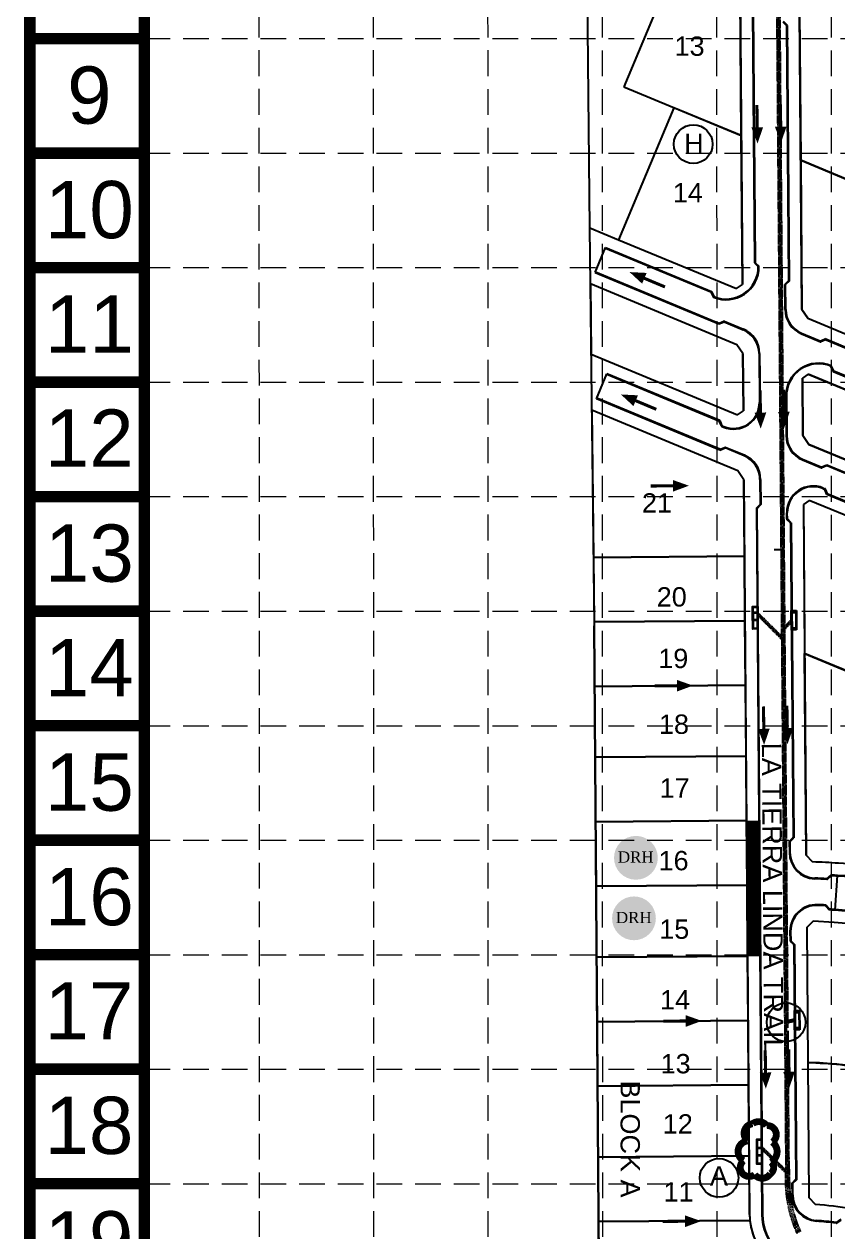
# Model space of a CAD drawing. Header units: inches. Extents: x 2510995 to 2514555, y 7106046 to 7111737.
# Drawn here: x 2510995 to 2511626, y 7110009 to 7110945 of the extents above; entities that cross this region are included whole.
import ezdxf
from ezdxf.enums import TextEntityAlignment as Align

# ---------------------------------------------------------------- set-up
doc = ezdxf.new("R2010")
doc.units = ezdxf.units.IN
doc.header["$MEASUREMENT"] = 0
for name, pattern in [('DASHED', [0.75, 0.5, -0.25]), ('HIDDEN', [0.375, 0.25, -0.125]), ('XHO477ST$0$CL', [0.7, 0.5, -0.05, 0.1, -0.05])]:
    doc.linetypes.add(name, pattern=pattern)
for name, color, linetype in [('BASE', 7, 'Continuous'), ('C-WTRC-FULL-PH2B-N', 7, 'Continuous'), ('EROSION BLANKETS', 84, 'Continuous'), ('GRID', 254, 'DASHED'), ('INLET PROTECTION', 5, 'Continuous'), ('LEGEND', 7, 'Continuous'), ('XHO460PV$0$C-ROAD-CNTR-OLD', 6, 'Continuous'), ('XHOE001PT$0$C-ROAD-IDEN-N', 1, 'Continuous'), ('XHOE001PT$0$V-ADJC-LINE-E', 6, 'Continuous'), ('XHOE001PT$0$V-PROP-SUBD-BLOK-IDEN-N', 6, 'Continuous'), ('XHOE001PT$0$V-PROP-SUBD-IDEN-N', 6, 'Continuous'), ('XHOE001PT$0$V-PROP-SUBD-N', 7, 'Continuous'), ('XHOE001PT$0$V-RWAY-LINE-N', 4, 'Continuous'), ('XHOE001PV$0$C-ROAD-BOC-N', 4, 'Continuous'), ('XHOE001PV$0$C-ROAD-FOC-N', 2, 'Continuous'), ('XHOE001ST$0$C-STRM-T1-TEXT', 4, 'Continuous'), ('XHOE002PPT-PHASE10$0$PARCELCLOSURE', 124, 'Continuous'), ('XHOE002PPT-PHASE10$0$V-ADJC-LINE-E', 6, 'Continuous'), ('XHOE002PPT-PHASE10$0$V-PROP-SUBD-N', 7, 'Continuous'), ('XHOE002PPT-PHASE10$0$V-PROP-SUBD-N-P7', 12, 'Continuous'), ('XHOE002PV$0$C-ROAD-BOC-N', 2, 'Continuous'), ('XHOE002PV$0$C-ROAD-FOC-N', 2, 'Continuous'), ('ZSTORM', 5, 'XHO477ST$0$CL')]:
    doc.layers.add(name, color=color, linetype=linetype)
doc.layers.add('XHOE001PT$0$V-AREA-PLIN', color=21, linetype='Continuous', plot=False)
doc.styles.add('DRHorton', font='dutcheb.ttf')
doc.styles.get("Standard").update_dxf_attribs({"font": 'ARIAL.TTF'})

# ---------------------------------------------------------------- blocks, each defined once
blk = doc.blocks.new('ARR')
blk.add_lwpolyline([(-5.56, 0.32, 0, 3.78, 0), (-0.35, 0.31, 3.78, 3.78, 0)], format="xyseb")
at = {"const_width": 1}
blk.add_lwpolyline([(-0.35, 0.31), (6.88, 0.31)], dxfattribs=at)
blk = doc.blocks.new('DRHorton')
h = blk.add_hatch(color=1)
h.paths.add_polyline_path([(78.7, 25.8, 1), (40.4, 25.8, 1)])
h.paths.add_polyline_path([(42.3, 17.9), (76.5, 17.9), (76.5, 34.9), (42.3, 34.9)], flags=24)
at = {"layer": 'BASE', "color": 176, "style": 'DRHorton'}
blk.add_text('DRH', height=9.81, dxfattribs=at).set_placement((59.4, 21.6), align=Align.CENTER)

msp = doc.modelspace()

# ---------------------------------------------------------------- linework, layer by layer
at = {"layer": 'BASE', "const_width": 8.88}
for points in [[(2514550.45, 7106050.75), (2514550.45, 7111732.72), (2510999.22, 7111732.72), (2510999.22, 7106050.75)], [(2514461.67, 7106139.53), (2514461.67, 7111643.94), (2511088, 7111643.94), (2511088, 7106139.53)]]:
    msp.add_lwpolyline(points, close=True, dxfattribs=at)
for points in [[(2511088, 7110933.69), (2510999.22, 7110933.69)], [(2511088, 7110844.91), (2510999.22, 7110844.91)], [(2511088, 7110756.13), (2510999.22, 7110756.13)], [(2511088, 7110667.35), (2510999.22, 7110667.35)], [(2511088, 7110578.57), (2510999.22, 7110578.57)], [(2511088, 7110489.79), (2510999.22, 7110489.79)], [(2511088, 7110401.01), (2510999.22, 7110401.01)], [(2511088, 7110312.22), (2510999.22, 7110312.22)], [(2511088, 7110223.44), (2510999.22, 7110223.44)], [(2511088, 7110134.66), (2510999.22, 7110134.66)], [(2511088, 7110045.88), (2510999.22, 7110045.88)]]:
    msp.add_lwpolyline(points, dxfattribs=at)
at = {"layer": 'EROSION BLANKETS', "const_width": 10}
msp.add_lwpolyline([(2511560.46, 7110327.46), (2511560.47, 7110222.12)], dxfattribs=at)
at = {"layer": 'GRID', "color": 252, "linetype": 'HIDDEN', "lineweight": 0, "ltscale": 80}
for p, q in [((2511177.59, 7106494.66), (2511177.11, 7111640.6)), ((2511266.75, 7106494.65), (2511265.65, 7111640.56)), ((2511355.27, 7106494.64), (2511354.45, 7111640.33)), ((2511444.52, 7106494.62), (2511443.11, 7111640.19)), ((2511532.49, 7106494.61), (2511532.12, 7111640.88)), ((2511620.72, 7106494.59), (2511621, 7111640.71)), ((2511088, 7110933.69), (2514461.67, 7110933.69)), ((2511088, 7110844.91), (2514461.67, 7110844.91)), ((2511088, 7110756.13), (2514461.67, 7110756.13)), ((2511088, 7110667.35), (2514461.67, 7110667.35)), ((2511088, 7110578.57), (2514461.67, 7110578.57)), ((2511088, 7110489.79), (2514461.67, 7110489.79)), ((2511088, 7110401.01), (2514461.67, 7110401.01)), ((2511088, 7110312.22), (2514461.67, 7110312.22)), ((2511088, 7110223.44), (2514461.67, 7110223.44)), ((2511088, 7110134.66), (2514461.67, 7110134.66)), ((2511088, 7110045.88), (2514461.67, 7110045.88))]:
    msp.add_line(p, q, dxfattribs=at)
at = {"layer": 'INLET PROTECTION', "color": 170, "ltscale": 100, "const_width": 5.33}
msp.add_lwpolyline([(2511575.15, 7110078.21, 0.520567), (2511575.15, 7110078.21, 0.765195), (2511570.67, 7110090.94, 0.417879), (2511559.86, 7110092.41, 0.6649), (2511556.01, 7110079.02, 0.744833), (2511552.73, 7110063.78, 0.975642), (2511561.4, 7110052.9, 0.520567), (2511573.65, 7110053.75, 0.520567), (2511573.99, 7110062.61, 0.540264), (2511575.15, 7110078.21)], format="xyb", close=True, dxfattribs=at)
at = {"layer": 'XHO460PV$0$C-ROAD-CNTR-OLD', "color": 7}
msp.add_line((2511576.45, 7110537.58), (2511581.9, 7110537.62), dxfattribs=at)
at = {"layer": 'XHOE001PT$0$V-ADJC-LINE-E', "color": 7}
for p, q in [((2511433.66, 7110787), (2511427.39, 7111357.21)), ((2511437.05, 7110478.37), (2511433.66, 7110787)), ((2511437.05, 7110478.37), (2511433.66, 7110787)), ((2511436.96, 7110478.08), (2511444.52, 7109411.51)), ((2511436.96, 7110478.08), (2511444.52, 7109411.51)), ((2511444.52, 7109411.51), (2511437.05, 7110478.37)), ((2511444.52, 7109411.51), (2511437.05, 7110478.37))]:
    msp.add_line(p, q, dxfattribs=at)
msp.add_point((2511436.96, 7110478.08), dxfattribs=at)
at = {"layer": 'XHOE001PT$0$V-AREA-PLIN', "color": 7}
for p, q in [((2511502.84, 7110998.65), (2511459.93, 7110896.28)), ((2511550.94, 7110858.52), (2511550.03, 7110974.09)), ((2511596.18, 7110954.93), (2511597.09, 7110839.36)), ((2511459.93, 7110896.28), (2511550.94, 7110858.52)), ((2511498.8, 7110880.15), (2511455.89, 7110777.78)), ((2511550.94, 7110858.52), (2511498.8, 7110880.15)), ((2511551.84, 7110742.95), (2511550.94, 7110858.52)), ((2511597.09, 7110839.36), (2511648.2, 7110818.15)), ((2511597.09, 7110839.36), (2511597.99, 7110723.79)), ((2511691.64, 7110800.13), (2511597.09, 7110839.36)), ((2511455.89, 7110777.78), (2511547.26, 7110739.86)), ((2511547.6, 7110696.41), (2511434.07, 7110743.53)), ((2511434.07, 7110743.53), (2511434.67, 7110689.15)), ((2511547.26, 7110739.86), (2511551.84, 7110742.95)), ((2511597.99, 7110723.79), (2511602.65, 7110716.88)), ((2511602.65, 7110716.88), (2511649.1, 7110697.6)), ((2511434.67, 7110689.15), (2511548.03, 7110642.1)), ((2511552.26, 7110689.5), (2511547.6, 7110696.41)), ((2511552.61, 7110645.19), (2511552.26, 7110689.5)), ((2511602.99, 7110673.43), (2511598.41, 7110670.35)), ((2511598.41, 7110670.35), (2511598.76, 7110626.04)), ((2512287.58, 7110389.34), (2511602.99, 7110673.43)), ((2511548.37, 7110598.65), (2511435.14, 7110645.64)), ((2511435.14, 7110645.64), (2511436.38, 7110531.48)), ((2511548.03, 7110642.1), (2511552.61, 7110645.19)), ((2511598.76, 7110626.04), (2511603.42, 7110619.12)), ((2511603.42, 7110619.12), (2512268.41, 7110343.16)), ((2511553.03, 7110591.74), (2511548.37, 7110598.65)), ((2511553.49, 7110532.4), (2511553.03, 7110591.74)), ((2511603.76, 7110575.67), (2511599.18, 7110572.59)), ((2511688.12, 7110540.66), (2511603.76, 7110575.67)), ((2511599.18, 7110572.59), (2511600.08, 7110457.02)), ((2511436.38, 7110531.48), (2511553.49, 7110532.4)), ((2511553.49, 7110532.4), (2511436.38, 7110531.48)), ((2511436.38, 7110531.48), (2511436.93, 7110481.49)), ((2511553.88, 7110482.4), (2511553.49, 7110532.4)), ((2511436.93, 7110481.49), (2511553.88, 7110482.4)), ((2511553.88, 7110482.4), (2511436.93, 7110481.49)), ((2511554.27, 7110432.4), (2511553.88, 7110482.4)), ((2511436.93, 7110481.49), (2511436.96, 7110478.08)), ((2511436.96, 7110478.08), (2511437.29, 7110431.49)), ((2511600.08, 7110457.02), (2511645.57, 7110438.14)), ((2511437.29, 7110431.49), (2511554.27, 7110432.4)), ((2511554.27, 7110432.4), (2511437.29, 7110431.49)), ((2511437.29, 7110431.49), (2511437.68, 7110376.49)), ((2511554.7, 7110377.41), (2511554.27, 7110432.4)), ((2511437.68, 7110376.49), (2511554.7, 7110377.41)), ((2511554.7, 7110377.41), (2511437.68, 7110376.49)), ((2511437.68, 7110376.49), (2511438.04, 7110326.49)), ((2511555.1, 7110327.41), (2511554.7, 7110377.41)), ((2511438.04, 7110326.49), (2511555.1, 7110327.41)), ((2511555.1, 7110327.41), (2511438.04, 7110326.49)), ((2511438.04, 7110326.49), (2511438.39, 7110276.49)), ((2511555.49, 7110277.41), (2511555.1, 7110327.41)), ((2511555.49, 7110277.41), (2511438.39, 7110276.49)), ((2511438.39, 7110276.49), (2511555.49, 7110277.41)), ((2511438.39, 7110276.49), (2511438.78, 7110221.49)), ((2511555.92, 7110222.41), (2511555.49, 7110277.41)), ((2511438.78, 7110221.49), (2511555.92, 7110222.41)), ((2511555.92, 7110222.41), (2511438.78, 7110221.49)), ((2511438.78, 7110221.49), (2511439.14, 7110171.49)), ((2511556.31, 7110172.41), (2511555.92, 7110222.41)), ((2511439.14, 7110171.49), (2511556.31, 7110172.41)), ((2511556.31, 7110172.41), (2511439.14, 7110171.49)), ((2511439.14, 7110171.49), (2511439.49, 7110121.49)), ((2511556.7, 7110122.41), (2511556.31, 7110172.41)), ((2511439.49, 7110121.49), (2511556.7, 7110122.41)), ((2511556.7, 7110122.41), (2511439.49, 7110121.49)), ((2511439.49, 7110121.49), (2511439.88, 7110066.5)), ((2511557.13, 7110067.41), (2511556.7, 7110122.41)), ((2511439.88, 7110066.5), (2511557.13, 7110067.41)), ((2511557.13, 7110067.41), (2511439.88, 7110066.5)), ((2511439.88, 7110066.5), (2511440.23, 7110016.5)), ((2511557.49, 7110021.98), (2511557.13, 7110067.41)), ((2511440.23, 7110016.5), (2511557.73, 7110017.42)), ((2511440.23, 7110016.5), (2511557.73, 7110017.42)), ((2511440.59, 7109966.5), (2511440.23, 7110016.5))]:
    msp.add_line(p, q, dxfattribs=at)
for start, end in [(180.44876, 185.68405), (185.68405, 225.44109)]:
    msp.add_arc((2511607.49, 7110022.37), 50, start, end, dxfattribs=at)
at = {"layer": 'XHOE001PT$0$V-PROP-SUBD-BLOK-IDEN-N', "color": 7}
for centre in [(2511513.76, 7110851.88), (2511533.77, 7110050.42)]:
    msp.add_circle(centre, 15, dxfattribs=at)
at = {"layer": 'XHOE001PT$0$V-PROP-SUBD-N', "color": 7}
for p, q in [((2511502.84, 7110998.65), (2511459.93, 7110896.28)), ((2511498.8, 7110880.15), (2511455.89, 7110777.78)), ((2511550.94, 7110858.52), (2511498.8, 7110880.15)), ((2512033.39, 7110658.31), (2511597.09, 7110839.36)), ((2511553.49, 7110532.4), (2511436.38, 7110531.48)), ((2511553.88, 7110482.4), (2511436.93, 7110481.49)), ((2511554.27, 7110432.4), (2511437.29, 7110431.49)), ((2511554.7, 7110377.41), (2511437.68, 7110376.49)), ((2511555.1, 7110327.41), (2511438.04, 7110326.49)), ((2511555.49, 7110277.41), (2511438.39, 7110276.49)), ((2511555.92, 7110222.41), (2511438.78, 7110221.49)), ((2511556.31, 7110172.41), (2511439.14, 7110171.49)), ((2511556.7, 7110122.41), (2511439.49, 7110121.49)), ((2511557.13, 7110067.41), (2511439.88, 7110066.5)), ((2511557.73, 7110017.42), (2511440.23, 7110016.5))]:
    msp.add_line(p, q, dxfattribs=at)
at = {"layer": 'XHOE001PT$0$V-RWAY-LINE-N', "color": 7}
for p, q in [((2511550.03, 7110974.09), (2511551.84, 7110742.95)), ((2511597.99, 7110723.79), (2511596.18, 7110954.93)), ((2511433.6, 7110787.03), (2511455.89, 7110777.78)), ((2511455.89, 7110777.78), (2511547.26, 7110739.86)), ((2511547.6, 7110696.41), (2511434.07, 7110743.53)), ((2511547.26, 7110739.86), (2511551.84, 7110742.95)), ((2511602.65, 7110716.88), (2511597.99, 7110723.79)), ((2511602.65, 7110716.88), (2512302.91, 7110426.29)), ((2511434.67, 7110689.15), (2511548.03, 7110642.1)), ((2511552.26, 7110689.5), (2511547.6, 7110696.41)), ((2511552.26, 7110689.5), (2511552.61, 7110645.19)), ((2511602.99, 7110673.43), (2511598.41, 7110670.35)), ((2511598.76, 7110626.04), (2511598.41, 7110670.35)), ((2511602.99, 7110673.43), (2512287.58, 7110389.34)), ((2511548.37, 7110598.65), (2511435.14, 7110645.64)), ((2511548.03, 7110642.1), (2511552.61, 7110645.19)), ((2511603.42, 7110619.12), (2511598.76, 7110626.04)), ((2512268.41, 7110343.16), (2511603.42, 7110619.12)), ((2511553.03, 7110591.74), (2511548.37, 7110598.65)), ((2511553.03, 7110591.74), (2511557.49, 7110021.98)), ((2511603.76, 7110575.67), (2511599.18, 7110572.59)), ((2512253.08, 7110306.22), (2511603.76, 7110575.67)), ((2511599.18, 7110572.59), (2511600.08, 7110457.02))]:
    msp.add_line(p, q, dxfattribs=at)
msp.add_arc((2511607.49, 7110022.37), 50, 180.44876, 225.44109, dxfattribs=at)
at = {"layer": 'XHOE001PV$0$C-ROAD-BOC-N', "color": 7}
for p, q in [((2511559.68, 7110955.17), (2511561.21, 7110759.9)), ((2511586.77, 7110943.92), (2511583.75, 7110946.9)), ((2511588.32, 7110745.97), (2511586.77, 7110943.92)), ((2511437.72, 7110752.3), (2511445.77, 7110771.7)), ((2511445.77, 7110771.7), (2511528.03, 7110737.56)), ((2511561.21, 7110759.9), (2511564.23, 7110756.92)), ((2511437.72, 7110752.3), (2511533.7, 7110712.47)), ((2511588.32, 7110745.97), (2511585.34, 7110742.97)), ((2511528.03, 7110737.56), (2511529.65, 7110733.64)), ((2511585.49, 7110723.66), (2511585.34, 7110742.97)), ((2511533.7, 7110712.47), (2511537.62, 7110714.09)), ((2511537.62, 7110714.09), (2511552.43, 7110707.95)), ((2511597.83, 7110705.35), (2511612.63, 7110699.2)), ((2511616.55, 7110700.82), (2511612.63, 7110699.2)), ((2511616.55, 7110700.82), (2512286.91, 7110422.64)), ((2511564.76, 7110689.63), (2511565.06, 7110651.61)), ((2511622.22, 7110675.73), (2511620.6, 7110679.66)), ((2511438.78, 7110654.42), (2511446.83, 7110673.81)), ((2511534.29, 7110637.52), (2511446.83, 7110673.81)), ((2511622.22, 7110675.73), (2512278.86, 7110403.25)), ((2511534.47, 7110614.71), (2511438.78, 7110654.42)), ((2511586.02, 7110656.37), (2511586.26, 7110625.9)), ((2511534.29, 7110637.52), (2511535.91, 7110633.6)), ((2511535.91, 7110633.6), (2511537.39, 7110632.98)), ((2511534.47, 7110614.71), (2511538.39, 7110616.33)), ((2511553.19, 7110610.19), (2511538.39, 7110616.33)), ((2511598.59, 7110607.59), (2511613.4, 7110601.44)), ((2511617.32, 7110603.06), (2511613.4, 7110601.44)), ((2511617.32, 7110603.06), (2511613.4, 7110601.44)), ((2512252.41, 7110339.52), (2511617.32, 7110603.06)), ((2512252.41, 7110339.52), (2511617.32, 7110603.06)), ((2511565.53, 7110591.87), (2511565.68, 7110572.58)), ((2511565.53, 7110591.87), (2511565.68, 7110572.58)), ((2511614.39, 7110584.79), (2511615.88, 7110584.17)), ((2511614.39, 7110584.79), (2511615.88, 7110584.17)), ((2511617.5, 7110580.25), (2511615.88, 7110584.17)), ((2511617.5, 7110580.25), (2511615.88, 7110584.17)), ((2512244.37, 7110320.12), (2511617.5, 7110580.25)), ((2512244.37, 7110320.12), (2511617.5, 7110580.25)), ((2511562.7, 7110569.56), (2511565.68, 7110572.58)), ((2511562.7, 7110569.56), (2511565.68, 7110572.58)), ((2511562.7, 7110569.56), (2511566.99, 7110022.05)), ((2511562.7, 7110569.56), (2511566.99, 7110022.05)), ((2511586.77, 7110561.3), (2511586.73, 7110566.16)), ((2511586.77, 7110561.3), (2511586.73, 7110566.16)), ((2511589.79, 7110558.32), (2511586.77, 7110561.3)), ((2511589.79, 7110558.32), (2511586.77, 7110561.3)), ((2511589.79, 7110558.32), (2511591.7, 7110314.07)), ((2511589.79, 7110558.32), (2511591.7, 7110314.07)), ((2511588.73, 7110311.05), (2511591.7, 7110314.07)), ((2511588.73, 7110311.05), (2511591.7, 7110314.07)), ((2511588.73, 7110311.05), (2511588.79, 7110302.61)), ((2511588.73, 7110311.05), (2511588.79, 7110302.61)), ((2511617.48, 7110282.36), (2511620.72, 7110285.18)), ((2511617.48, 7110282.36), (2511620.72, 7110285.18)), ((2511623.82, 7110257.93), (2511625.67, 7110284.86)), ((2511623.82, 7110257.93), (2511625.67, 7110284.86)), ((2511616.35, 7110261.39), (2511619.11, 7110258.23)), ((2511616.35, 7110261.39), (2511619.11, 7110258.23)), ((2511589.27, 7110241.55), (2511589.33, 7110234.29)), ((2511589.27, 7110241.55), (2511589.33, 7110234.29)), ((2511589.33, 7110234.29), (2511592.35, 7110231.31)), ((2511589.33, 7110234.29), (2511592.35, 7110231.31)), ((2511592.35, 7110231.31), (2511593.78, 7110049.01)), ((2511592.35, 7110231.31), (2511593.78, 7110049.01)), ((2511593.78, 7110049.01), (2511590.8, 7110046.01)), ((2511593.78, 7110049.01), (2511590.8, 7110046.01)), ((2511590.8, 7110046.01), (2511590.87, 7110037.13)), ((2511590.8, 7110046.01), (2511590.87, 7110037.13)), ((2511628.16, 7110018.31), (2511624.62, 7110015.77)), ((2511628.16, 7110018.31), (2511624.62, 7110015.77))]:
    msp.add_line(p, q, dxfattribs=at)
for centre, radius, start, end in [((2511539.23, 7110756.73), 25, 247.46285, 0.44876), ((2511605.49, 7110723.82), 20, 180.44876, 247.46285), ((2511544.76, 7110689.47), 20, 0.44876, 67.46285), ((2511611.02, 7110656.56), 25, 67.46285, 180.44876), ((2511545.06, 7110651.46), 20, 247.46285, 0.44876), ((2511606.26, 7110626.06), 20, 180.44876, 247.46285), ((2511545.53, 7110591.71), 20, 0.44876, 67.46285), ((2511606.73, 7110566.32), 20, 67.46285, 180.44876), ((2511606.73, 7110566.32), 20, 67.46285, 180.44876), ((2511608.79, 7110302.77), 20, 180.44876, 267.91007), ((2511608.79, 7110302.77), 20, 180.44876, 267.91007), ((2511588.17, 7109737.65), 548.5, 86.07958, 86.59813), ((2511588.17, 7109737.65), 548.5, 86.07958, 86.59813), ((2511588.17, 7109737.65), 545.5, 86.92009, 87.91007), ((2511588.17, 7109737.65), 545.5, 86.92009, 87.91007), ((2511609.27, 7110241.7), 20, 87.60288, 180.44876), ((2511609.27, 7110241.7), 20, 87.60288, 180.44876), ((2511588.17, 7109737.65), 524.5, 86.92009, 87.60288), ((2511588.17, 7109737.65), 524.5, 86.92009, 87.60288), ((2511588.17, 7109737.65), 521.5, 86.07958, 86.59813), ((2511588.17, 7109737.65), 521.5, 86.07958, 86.59813), ((2511610.87, 7110037.29), 20, 180.44876, 265.66731), ((2511610.87, 7110037.29), 20, 180.44876, 265.66731), ((2511607.49, 7110022.37), 40.5, 180.44876, 225.44109), ((2511607.49, 7110022.37), 40.5, 180.44876, 225.44109), ((2511588.17, 7109737.65), 280.5, 82.53333, 85.66731), ((2511588.17, 7109737.65), 280.5, 82.53333, 85.66731)]:
    msp.add_arc(centre, radius, start, end, dxfattribs=at)
at = {"layer": 'XHOE001PV$0$C-ROAD-FOC-N', "color": 7}
for p, q in [((2511560.18, 7110955.17), (2511561.71, 7110760.32)), ((2511586.12, 7110943.86), (2511583.39, 7110946.54)), ((2511587.82, 7110746.39), (2511586.27, 7110943.51)), ((2511445.57, 7110771.23), (2511527.46, 7110737.26)), ((2511561.85, 7110759.97), (2511564.58, 7110757.28)), ((2511437.91, 7110752.76), (2511533.51, 7110713.09)), ((2511587.67, 7110746.03), (2511584.99, 7110743.33)), ((2511527.73, 7110736.98), (2511529.19, 7110733.45)), ((2511584.99, 7110723.66), (2511584.84, 7110742.97)), ((2511533.89, 7110713.09), (2511537.43, 7110714.55)), ((2511537.81, 7110714.55), (2511552.62, 7110708.41)), ((2511597.64, 7110704.88), (2511612.44, 7110698.74)), ((2511616.36, 7110700.2), (2511612.82, 7110698.74)), ((2511616.74, 7110700.2), (2512286.34, 7110422.34)), ((2511565.26, 7110689.63), (2511565.56, 7110651.62)), ((2511622.53, 7110676.31), (2511621.06, 7110679.85)), ((2511533.71, 7110637.22), (2511446.64, 7110673.35)), ((2511622.8, 7110676.04), (2512279.05, 7110403.71)), ((2511534.27, 7110615.33), (2511438.97, 7110654.88)), ((2511585.52, 7110656.36), (2511585.76, 7110625.9)), ((2511533.98, 7110636.95), (2511535.45, 7110633.41)), ((2511535.72, 7110633.14), (2511537.2, 7110632.52)), ((2511534.66, 7110615.33), (2511538.2, 7110616.79)), ((2511553.38, 7110610.65), (2511538.58, 7110616.79)), ((2511598.4, 7110607.13), (2511613.21, 7110600.98)), ((2511617.13, 7110602.44), (2511613.59, 7110600.98)), ((2511617.13, 7110602.44), (2511613.59, 7110600.98)), ((2512252.22, 7110339.05), (2511617.51, 7110602.44)), ((2512252.22, 7110339.05), (2511617.51, 7110602.44)), ((2511566.03, 7110591.88), (2511566.18, 7110572.59)), ((2511566.03, 7110591.88), (2511566.18, 7110572.59)), ((2511614.58, 7110585.25), (2511616.07, 7110584.64)), ((2511614.58, 7110585.25), (2511616.07, 7110584.64)), ((2511617.8, 7110580.83), (2511616.34, 7110584.37)), ((2511617.8, 7110580.83), (2511616.34, 7110584.37)), ((2512244.56, 7110320.58), (2511618.07, 7110580.56)), ((2512244.56, 7110320.58), (2511618.07, 7110580.56)), ((2511563.2, 7110569.15), (2511567.49, 7110022.06)), ((2511563.2, 7110569.15), (2511567.49, 7110022.06)), ((2511563.35, 7110569.5), (2511566.03, 7110572.23)), ((2511563.35, 7110569.5), (2511566.03, 7110572.23)), ((2511586.27, 7110561.29), (2511586.23, 7110566.16)), ((2511586.27, 7110561.29), (2511586.23, 7110566.16)), ((2511589.14, 7110558.25), (2511586.41, 7110560.94)), ((2511589.14, 7110558.25), (2511586.41, 7110560.94)), ((2511589.29, 7110557.9), (2511591.2, 7110314.48)), ((2511589.29, 7110557.9), (2511591.2, 7110314.48)), ((2511588.37, 7110311.4), (2511591.05, 7110314.13)), ((2511588.37, 7110311.4), (2511591.05, 7110314.13)), ((2511588.23, 7110311.04), (2511588.29, 7110302.61)), ((2511588.23, 7110311.04), (2511588.29, 7110302.61)), ((2511617.81, 7110281.98), (2511620.74, 7110284.53)), ((2511617.81, 7110281.98), (2511620.74, 7110284.53)), ((2511616.73, 7110261.72), (2511619.21, 7110258.87)), ((2511616.73, 7110261.72), (2511619.21, 7110258.87)), ((2511588.77, 7110241.54), (2511588.83, 7110234.29)), ((2511588.77, 7110241.54), (2511588.83, 7110234.29)), ((2511588.98, 7110233.93), (2511591.7, 7110231.25)), ((2511588.98, 7110233.93), (2511591.7, 7110231.25)), ((2511591.85, 7110230.9), (2511593.27, 7110049.42)), ((2511591.85, 7110230.9), (2511593.27, 7110049.42)), ((2511590.3, 7110046), (2511590.37, 7110037.13)), ((2511590.3, 7110046), (2511590.37, 7110037.13)), ((2511593.13, 7110049.06), (2511590.45, 7110046.36)), ((2511593.13, 7110049.06), (2511590.45, 7110046.36)), ((2511628.12, 7110017.67), (2511624.91, 7110015.36)), ((2511628.12, 7110017.67), (2511624.91, 7110015.36))]:
    msp.add_line(p, q, dxfattribs=at)
for centre, radius, start, end in [((2511585.77, 7110943.5), 0.5, 0.44876, 45.44876), ((2511539.23, 7110756.73), 25.5, 247.46285, 0.44876), ((2511562.21, 7110760.32), 0.5, 180.44876, 225.44876), ((2511564.23, 7110756.92), 0.5, 0.44876, 45.44876), ((2511587.32, 7110746.38), 0.5, 315.22438, 0.44876), ((2511527.26, 7110736.79), 0.5, 22.46285, 67.46285), ((2511585.34, 7110742.97), 0.5, 135.22438, 180.44876), ((2511529.65, 7110733.64), 0.5, 202.46285, 247.46285), ((2511605.49, 7110723.82), 20.5, 180.44876, 247.46285), ((2511533.7, 7110713.55), 0.5, 247.46285, 292.46285), ((2511537.62, 7110714.09), 0.5, 67.46285, 112.46285), ((2511544.76, 7110689.47), 20.5, 0.44876, 67.46285), ((2511612.63, 7110699.2), 0.5, 247.46285, 292.46285), ((2511616.55, 7110699.74), 0.5, 67.46285, 112.46285), ((2511611.02, 7110656.56), 25.5, 67.4629, 180.44876), ((2511620.6, 7110679.66), 0.5, 22.46285, 67.4629), ((2511622.99, 7110676.5), 0.5, 202.46285, 247.46285), ((2511545.06, 7110651.46), 20.5, 247.46295, 0.44876), ((2511533.52, 7110636.76), 0.5, 22.46285, 67.46285), ((2511535.91, 7110633.6), 0.5, 202.46285, 247.46285), ((2511606.26, 7110626.06), 20.5, 180.44876, 247.46285), ((2511534.47, 7110615.79), 0.5, 247.46285, 292.46285), ((2511538.39, 7110616.33), 0.5, 67.46285, 112.46285), ((2511545.53, 7110591.71), 20.5, 0.44876, 67.46285), ((2511613.4, 7110601.44), 0.5, 247.46285, 292.46285), ((2511613.4, 7110601.44), 0.5, 247.46285, 292.46285), ((2511617.32, 7110601.98), 0.5, 67.46285, 112.46285), ((2511617.32, 7110601.98), 0.5, 67.46285, 112.46285), ((2511606.73, 7110566.32), 20.5, 67.4629, 180.44871), ((2511606.73, 7110566.32), 20.5, 67.4629, 180.44871), ((2511615.88, 7110584.17), 0.5, 22.46285, 67.46285), ((2511615.88, 7110584.17), 0.5, 22.46285, 67.46285), ((2511618.26, 7110581.02), 0.5, 202.46285, 247.46285), ((2511618.26, 7110581.02), 0.5, 202.46285, 247.46285), ((2511563.7, 7110569.15), 0.5, 135.44876, 180.44876), ((2511563.7, 7110569.15), 0.5, 135.44876, 180.44876), ((2511565.68, 7110572.58), 0.5, 315.44876, 0.44876), ((2511565.68, 7110572.58), 0.5, 315.44876, 0.44876), ((2511586.77, 7110561.3), 0.5, 180.44876, 225.44876), ((2511586.77, 7110561.3), 0.5, 180.44876, 225.44876), ((2511588.79, 7110557.9), 0.5, 0.44876, 45.44876), ((2511588.79, 7110557.9), 0.5, 0.44876, 45.44876), ((2511590.7, 7110314.48), 0.5, 315.44876, 0.44876), ((2511590.7, 7110314.48), 0.5, 315.44876, 0.44876), ((2511588.73, 7110311.05), 0.5, 135.44876, 180.44876), ((2511588.73, 7110311.05), 0.5, 135.44876, 180.44876), ((2511608.79, 7110302.77), 20.5, 180.44876, 267.91007), ((2511608.79, 7110302.77), 20.5, 180.44876, 267.91007), ((2511588.17, 7109737.65), 545, 86.92009, 87.91007), ((2511588.17, 7109737.65), 545, 86.92009, 87.91007), ((2511617.48, 7110282.36), 0.5, 266.92009, 311.06415), ((2511617.48, 7110282.36), 0.5, 266.92009, 311.06415), ((2511621.06, 7110284.16), 0.5, 86.55537, 131.06415), ((2511621.06, 7110284.16), 0.5, 86.55537, 131.06415), ((2511588.17, 7109737.65), 548, 86.07958, 86.55537), ((2511588.17, 7109737.65), 548, 86.07958, 86.55537), ((2511609.27, 7110241.7), 20.5, 87.60288, 180.44876), ((2511609.27, 7110241.7), 20.5, 87.60288, 180.44876), ((2511588.17, 7109737.65), 525, 86.92009, 87.60288), ((2511588.17, 7109737.65), 525, 86.92009, 87.60288), ((2511616.35, 7110261.39), 0.5, 41.16882, 86.92009), ((2511616.35, 7110261.39), 0.5, 41.16882, 86.92009), ((2511619.59, 7110259.2), 0.5, 221.16882, 266.55221), ((2511619.59, 7110259.2), 0.5, 221.16882, 266.55221), ((2511588.17, 7109737.65), 522, 86.07958, 86.55221), ((2511588.17, 7109737.65), 522, 86.07958, 86.55221), ((2511589.33, 7110234.29), 0.5, 180.44876, 225.44876), ((2511589.33, 7110234.29), 0.5, 180.44876, 225.44876), ((2511591.35, 7110230.89), 0.5, 0.44876, 45.44876), ((2511591.35, 7110230.89), 0.5, 0.44876, 45.44876), ((2511590.8, 7110046.01), 0.5, 135.22438, 180.44876), ((2511590.8, 7110046.01), 0.5, 135.22438, 180.44876), ((2511592.77, 7110049.41), 0.5, 315.22438, 0.44876), ((2511592.77, 7110049.41), 0.5, 315.22438, 0.44876), ((2511610.87, 7110037.29), 20.5, 180.44876, 265.66731), ((2511610.87, 7110037.29), 20.5, 180.44876, 265.66731), ((2511607.49, 7110022.37), 40, 180.44876, 225.44109), ((2511607.49, 7110022.37), 40, 180.44876, 225.44109), ((2511588.17, 7109737.65), 280, 82.53333, 85.66731), ((2511588.17, 7109737.65), 280, 82.53333, 85.66731), ((2511624.62, 7110015.77), 0.5, 262.53333, 305.70109), ((2511624.62, 7110015.77), 0.5, 262.53333, 305.70109)]:
    msp.add_arc(centre, radius, start, end, dxfattribs=at)
at = {"layer": 'XHOE001ST$0$C-STRM-T1-TEXT', "color": 7}
msp.add_circle((2511585.77, 7110171.04), 15, dxfattribs=at)
msp.add_circle((2511585.77, 7110171.04), 15, dxfattribs=at)
msp.add_circle((2511585.77, 7110171.04), 15, dxfattribs=at)
msp.add_circle((2511585.77, 7110171.04), 15, dxfattribs=at)
at = {"layer": 'XHOE002PPT-PHASE10$0$PARCELCLOSURE', "color": 7}
for points in [[(2511626.32, 7110294.34, 0.008964), (2511606.34, 7110295.35), (2511601.31, 7110300.48), (2511600.08, 7110457.02), (2511679.75, 7110423.96), (2511658.03, 7110291.26, 0.014278)], [(2511670.87, 7110242.92, 0.023459), (2511623.17, 7110248.45), (2511606.71, 7110249.31), (2511601.75, 7110244.46), (2511602.57, 7110139.89, -0.031627), (2511653.19, 7110134.86)], [(2511692.12, 7110126.49, 0.056423), (2511602.57, 7110139.89), (2511603.39, 7110035.25), (2511608.42, 7110029.95, -0.048055), (2511663.84, 7110020.71)]]:
    msp.add_lwpolyline(points, format="xyb", close=True, dxfattribs=at)
at = {"layer": 'XHOE002PPT-PHASE10$0$V-ADJC-LINE-E', "color": 7}
msp.add_line((2511444.16, 7109461.51), (2511436.96, 7110478.08), dxfattribs=at)
msp.add_point((2511436.96, 7110478.08), dxfattribs=at)
at = {"layer": 'XHOE002PPT-PHASE10$0$V-PROP-SUBD-N', "color": 7}
msp.add_line((2511899.57, 7110332.74), (2511600.08, 7110457.02), dxfattribs=at)
msp.add_arc((2511588.17, 7109737.65), 402.5, 67.46285, 87.94998, dxfattribs=at)
at = {"layer": 'XHOE002PPT-PHASE10$0$V-PROP-SUBD-N-P7', "color": 7}
for p, q in [((2511553.03, 7110591.74), (2511548.37, 7110598.65)), ((2511553.03, 7110591.74), (2511557.49, 7110021.98)), ((2511603.76, 7110575.67), (2511599.18, 7110572.59)), ((2512253.08, 7110306.22), (2511603.76, 7110575.67)), ((2511599.18, 7110572.59), (2511601.31, 7110300.49)), ((2511553.49, 7110532.4), (2511436.38, 7110531.48)), ((2511553.88, 7110482.4), (2511436.93, 7110481.49)), ((2511554.27, 7110432.4), (2511437.29, 7110431.49)), ((2511554.7, 7110377.41), (2511437.68, 7110376.49)), ((2511555.1, 7110327.41), (2511438.04, 7110326.49)), ((2511555.49, 7110277.41), (2511438.39, 7110276.49)), ((2511555.92, 7110222.41), (2511438.78, 7110221.49)), ((2511556.31, 7110172.41), (2511439.14, 7110171.49)), ((2511556.7, 7110122.41), (2511439.49, 7110121.49)), ((2511557.13, 7110067.41), (2511439.88, 7110066.5)), ((2511557.73, 7110017.42), (2511440.23, 7110016.5))]:
    msp.add_line(p, q, dxfattribs=at)
msp.add_arc((2511607.49, 7110022.37), 50, 180.44876, 225.44109, dxfattribs=at)
at = {"layer": 'XHOE002PV$0$C-ROAD-BOC-N', "color": 7}
for radius in [548.5, 521.5]:
    msp.add_arc((2511588.17, 7109737.65), radius, 67.46285, 86.07958, dxfattribs=at)
at = {"layer": 'XHOE002PV$0$C-ROAD-FOC-N', "color": 7}
for radius in [548, 548, 548, 522, 522, 522]:
    msp.add_arc((2511588.17, 7109737.65), radius, 67.46285, 86.07958, dxfattribs=at)
at = {"layer": 'ZSTORM', "color": 5}
for p, q in [((2511578.71, 7111079.49), (2511586.78, 7110048.18)), ((2511578.37, 7110978.2), (2511582.29, 7110477.78)), ((2511580.62, 7110978.22), (2511584.54, 7110477.89)), ((2511563.33, 7110489.04), (2511582.35, 7110470.22)), ((2511563.33, 7110489.04), (2511582.35, 7110470.22)), ((2511563.34, 7110487.98), (2511583.5, 7110468.04)), ((2511563.34, 7110487.98), (2511583.5, 7110468.04)), ((2511563.35, 7110486.91), (2511582.37, 7110468.1)), ((2511563.35, 7110486.91), (2511582.37, 7110468.1)), ((2511590.38, 7110482.69), (2511583.44, 7110475.72)), ((2511590.38, 7110482.69), (2511583.44, 7110475.72)), ((2511590.37, 7110483.74), (2511584.54, 7110477.89)), ((2511590.37, 7110483.74), (2511584.54, 7110477.89)), ((2511582.29, 7110477.78), (2511582.35, 7110470.22)), ((2511582.29, 7110477.78), (2511582.35, 7110470.22)), ((2511590.39, 7110481.63), (2511584.56, 7110475.78)), ((2511590.39, 7110481.63), (2511584.56, 7110475.78)), ((2511584.56, 7110475.78), (2511586.98, 7110166.79)), ((2511584.56, 7110475.78), (2511586.98, 7110166.79)), ((2511582.37, 7110468.1), (2511585.59, 7110057.14)), ((2511582.37, 7110468.1), (2511585.59, 7110057.14)), ((2511592.81, 7110172.7), (2511585.82, 7110171.06)), ((2511592.81, 7110172.7), (2511585.82, 7110171.06)), ((2511592.8, 7110173.47), (2511586.97, 7110172.1)), ((2511592.8, 7110173.47), (2511586.97, 7110172.1)), ((2511587, 7110164.51), (2511587.84, 7110057.16)), ((2511587, 7110164.51), (2511587.84, 7110057.16)), ((2511592.82, 7110171.93), (2511587.31, 7110170.64)), ((2511592.82, 7110171.93), (2511587.31, 7110170.64)), ((2511566.57, 7110075.05), (2511585.22, 7110056.69)), ((2511566.57, 7110075.05), (2511585.22, 7110056.69)), ((2511566.58, 7110073.99), (2511586.74, 7110054.15)), ((2511566.58, 7110073.99), (2511586.74, 7110054.15)), ((2511566.59, 7110072.93), (2511585.23, 7110054.57)), ((2511566.59, 7110072.93), (2511585.23, 7110054.57)), ((2511585.21, 7110057.13), (2511588.21, 7110057.16)), ((2511585.21, 7110057.13), (2511588.21, 7110057.16)), ((2511585.21, 7110057.13), (2511585.22, 7110056.69)), ((2511585.21, 7110057.13), (2511585.22, 7110056.69)), ((2511585.23, 7110054.57), (2511585.28, 7110048.17)), ((2511585.23, 7110054.57), (2511585.28, 7110048.17)), ((2511588.21, 7110057.16), (2511588.28, 7110048.19)), ((2511588.21, 7110057.16), (2511588.28, 7110048.19))]:
    msp.add_line(p, q, dxfattribs=at)
at = {"layer": 'ZSTORM', "color": 5, "linetype": 'Continuous'}
for p, q in [((2511589.82, 7110490.18), (2511593.82, 7110490.22)), ((2511589.82, 7110490.18), (2511593.82, 7110490.22)), ((2511589.94, 7110475.18), (2511589.82, 7110490.18)), ((2511589.94, 7110475.18), (2511589.82, 7110490.18)), ((2511590.33, 7110489.69), (2511593.33, 7110489.71)), ((2511590.33, 7110489.69), (2511593.33, 7110489.71)), ((2511590.44, 7110475.69), (2511590.33, 7110489.69)), ((2511590.44, 7110475.69), (2511590.33, 7110489.69)), ((2511593.33, 7110489.71), (2511593.44, 7110475.71)), ((2511593.33, 7110489.71), (2511593.44, 7110475.71)), ((2511593.82, 7110490.22), (2511593.94, 7110475.22)), ((2511593.82, 7110490.22), (2511593.94, 7110475.22)), ((2511593.94, 7110475.22), (2511589.94, 7110475.18)), ((2511593.94, 7110475.22), (2511589.94, 7110475.18)), ((2511593.44, 7110475.71), (2511590.44, 7110475.69)), ((2511593.44, 7110475.71), (2511590.44, 7110475.69)), ((2511592.25, 7110180.19), (2511596.25, 7110180.22)), ((2511592.25, 7110180.19), (2511596.25, 7110180.22)), ((2511592.37, 7110165.19), (2511592.25, 7110180.19)), ((2511592.37, 7110165.19), (2511592.25, 7110180.19)), ((2511592.75, 7110179.7), (2511595.75, 7110179.72)), ((2511592.75, 7110179.7), (2511595.75, 7110179.72)), ((2511592.86, 7110165.7), (2511592.75, 7110179.7)), ((2511592.86, 7110165.7), (2511592.75, 7110179.7)), ((2511595.75, 7110179.72), (2511595.86, 7110165.72)), ((2511595.75, 7110179.72), (2511595.86, 7110165.72)), ((2511596.25, 7110180.22), (2511596.37, 7110165.23)), ((2511596.25, 7110180.22), (2511596.37, 7110165.23)), ((2511596.37, 7110165.23), (2511592.37, 7110165.19)), ((2511596.37, 7110165.23), (2511592.37, 7110165.19)), ((2511595.86, 7110165.72), (2511592.86, 7110165.7)), ((2511595.86, 7110165.72), (2511592.86, 7110165.7))]:
    msp.add_line(p, q, dxfattribs=at)
for points in [[(2511563.88, 7110482.48), (2511559.88, 7110482.45), (2511559.8, 7110493.45), (2511563.8, 7110493.48)], [(2511563.88, 7110482.48), (2511559.88, 7110482.45), (2511559.8, 7110493.45), (2511563.8, 7110493.48)], [(2511563.38, 7110482.98), (2511560.38, 7110482.95), (2511560.3, 7110492.95), (2511563.3, 7110492.98)], [(2511563.38, 7110482.98), (2511560.38, 7110482.95), (2511560.3, 7110492.95), (2511563.3, 7110492.98)], [(2511563.93, 7110475.98), (2511559.93, 7110475.95), (2511559.83, 7110488.95), (2511563.83, 7110488.98)], [(2511563.43, 7110476.48), (2511560.43, 7110476.45), (2511560.34, 7110488.45), (2511563.33, 7110488.48)], [(2511593.93, 7110476.22), (2511589.93, 7110476.18), (2511589.83, 7110489.18), (2511593.83, 7110489.22)], [(2511593.43, 7110476.71), (2511590.43, 7110476.69), (2511590.33, 7110488.69), (2511593.33, 7110488.71)], [(2511596.36, 7110166.22), (2511592.36, 7110166.19), (2511592.26, 7110179.19), (2511596.26, 7110179.22)], [(2511595.86, 7110166.72), (2511592.86, 7110166.7), (2511592.76, 7110178.7), (2511595.76, 7110178.72)], [(2511567.13, 7110067.49), (2511563.13, 7110067.46), (2511563.03, 7110080.46), (2511567.03, 7110080.49)], [(2511567.13, 7110067.49), (2511563.13, 7110067.46), (2511563.03, 7110080.46), (2511567.03, 7110080.49)], [(2511566.63, 7110067.99), (2511563.63, 7110067.97), (2511563.53, 7110079.97), (2511566.53, 7110079.99)], [(2511566.63, 7110067.99), (2511563.63, 7110067.97), (2511563.53, 7110079.97), (2511566.53, 7110079.99)], [(2511567.18, 7110060.99), (2511563.18, 7110060.96), (2511563.08, 7110073.96), (2511567.08, 7110073.99)], [(2511566.68, 7110061.49), (2511563.68, 7110061.47), (2511563.59, 7110073.47), (2511566.59, 7110073.49)]]:
    msp.add_lwpolyline(points, close=True, dxfattribs=at)
at = {"layer": 'ZSTORM', "color": 5}
for radius in [101.5, 101.5, 100, 100, 98.5, 98.5]:
    msp.add_arc((2511686.78, 7110048.96), radius, 180.44876, 204.21993, dxfattribs=at)

# ---------------------------------------------------------------- block references
at = {"layer": 'C-WTRC-FULL-PH2B-N', "color": 7, "yscale": 2.393527489155531, "zscale": 2.393527499999999}
for p, xscale, rotation in [((2511564.15, 7110865.74), 2.39352746651419, 91.00741416082538), ((2511582.34, 7110866.3), 2.39352746651419, 91.00741416082538), ((2511476.35, 7110746.86), 2.39352746649475, 337.2919779318922), ((2511469.62, 7110651.96), 2.39352746649475, 337.2919779318922), ((2511566.61, 7110644.62), 2.39352746651419, 91.00741416082538), ((2511584.8, 7110645.17), 2.39352746651419, 91.00741416082538), ((2511497.11, 7110587.71), 2.393527466614533, 180.4826683799645), ((2511500.22, 7110432.73), 2.393527466614533, 180.4826683799645), ((2511569.23, 7110399.43), 2.39352746651419, 91.00741416082538), ((2511587.42, 7110399.99), 2.39352746651419, 91.00741416082538), ((2511507.06, 7110172.77), 2.393527466614533, 180.4826683799645), ((2511570.59, 7110132.92), 2.39352746651419, 91.00741416082538), ((2511588.78, 7110133.48), 2.39352746651419, 91.00741416082538), ((2511506.59, 7110017.52), 2.393527466614533, 180.4826683799645)]:
    msp.add_blockref('ARR', p, dxfattribs=dict(at, xscale=xscale, rotation=rotation))
at = {"layer": 'LEGEND', "xscale": 0.8870399998850189, "yscale": 0.8870399999432266, "zscale": 0.8870399999988264}
for p in [(2511416.47, 7110275.67), (2511414.96, 7110228.75)]:
    msp.add_blockref('DRHorton', p, dxfattribs=at)

# ---------------------------------------------------------------- texts
at = {"layer": 'BASE'}
for s, p in [('9', (2511045.35, 7110889.92)), ('10', (2511045.35, 7110801.14)), ('11', (2511045.35, 7110712.36)), ('12', (2511045.25, 7110623.96)), ('13', (2511045.35, 7110534.8)), ('14', (2511045.35, 7110446.02)), ('15', (2511045.35, 7110357.24)), ('16', (2511045.35, 7110268.46)), ('17', (2511045.04, 7110179.92)), ('18', (2511045.04, 7110091.14)), ('19', (2511045.04, 7110002.36))]:
    msp.add_text(s, height=44.39, dxfattribs=at).set_placement(p, align=Align.MIDDLE_CENTER)
at = {"layer": 'XHOE001PT$0$C-ROAD-IDEN-N', "color": 7, "insert": (2511581.93, 7110387.88), "char_height": 15, "width": 274.8485, "attachment_point": 1, "rotation": 270.44889}
msp.add_mtext('LA TIERRA LINDA TRAIL', dxfattribs=at)
at = {"layer": 'XHOE001PT$0$V-PROP-SUBD-BLOK-IDEN-N', "color": 7}
for s, p in [('H', (2511506.7, 7110844.95)), ('A', (2511526.7, 7110044.47))]:
    msp.add_text(s, height=15, dxfattribs=at).set_placement(p)
at = {"layer": 'XHOE001PT$0$V-PROP-SUBD-IDEN-N', "color": 7}
for s, p in [('13', (2511510.9, 7110927.89)), ('14', (2511509.57, 7110814.21)), ('21', (2511485.62, 7110573.85)), ('20', (2511497.07, 7110500.88)), ('19', (2511498.27, 7110453.16)), ('18', (2511498.79, 7110402.16)), ('17', (2511499.29, 7110352.67)), ('16', (2511498.5, 7110296.39)), ('15', (2511499.04, 7110243.16)), ('14', (2511499.6, 7110188.46)), ('13', (2511500.1, 7110138.96)), ('12', (2511501.77, 7110092.35)), ('11', (2511502.31, 7110039.51))]:
    msp.add_text(s, height=15, dxfattribs=at).set_placement(p, align=Align.MIDDLE)
at = {"layer": 'XHOE002PPT-PHASE10$0$V-PROP-SUBD-N-P7', "color": 7}
for s, p in [('21', (2511485.62, 7110573.85)), ('20', (2511497.07, 7110500.88)), ('19', (2511498.27, 7110453.16)), ('18', (2511498.79, 7110402.16)), ('17', (2511499.29, 7110352.67)), ('16', (2511498.5, 7110296.39)), ('15', (2511499.04, 7110243.16)), ('14', (2511499.6, 7110188.46)), ('13', (2511500.1, 7110138.96)), ('12', (2511501.77, 7110092.35)), ('11', (2511502.31, 7110039.51))]:
    msp.add_text(s, height=15, dxfattribs=at).set_placement(p, align=Align.MIDDLE)
at = {"layer": 'XHOE002PPT-PHASE10$0$V-PROP-SUBD-N-P7', "color": 7, "insert": (2511472.37, 7110080.55), "char_height": 15, "width": 180.6611, "attachment_point": 2, "rotation": 270}
msp.add_mtext('BLOCK A', dxfattribs=at)

doc.saveas('drawing.dxf')
